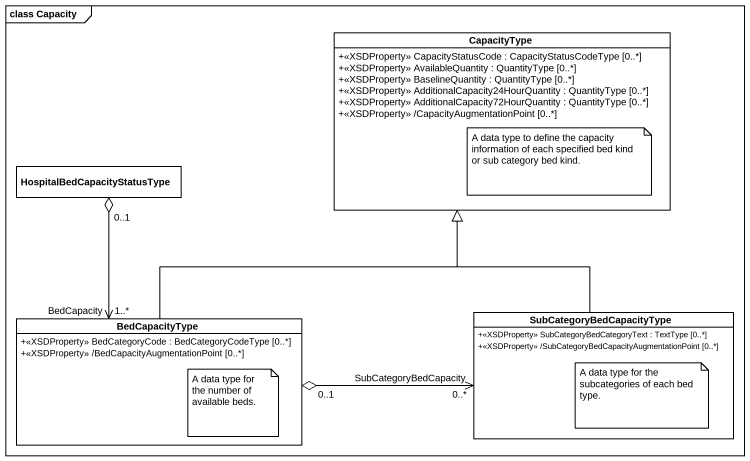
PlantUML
@startuml
mainframe class Capacity
hide circle
hide empty members
skinparam classAttributeIconSize 0
class CapacityType {
  +<<XSDProperty>> CapacityStatusCode : CapacityStatusCodeType [0..*]
  +<<XSDProperty>> AvailableQuantity : QuantityType [0..*]
  +<<XSDProperty>> BaselineQuantity : QuantityType [0..*]
  +<<XSDProperty>> AdditionalCapacity24HourQuantity : QuantityType [0..*]
  +<<XSDProperty>> AdditionalCapacity72HourQuantity : QuantityType [0..*]
  +<<XSDProperty>> /CapacityAugmentationPoint [0..*]
}
class "HospitalBedCapacityStatusType" as HospitalBedCapacityStatusTyp
class SubCategoryBedCapacityType {
  +<<XSDProperty>> SubCategoryBedCategoryText : TextType [0..*]
  +<<XSDProperty>> /SubCategoryBedCapacityAugmentationPoint [0..*]
}
class BedCapacityType {
  +<<XSDProperty>> BedCategoryCode : BedCategoryCodeType [0..*]
  +<<XSDProperty>> /BedCapacityAugmentationPoint [0..*]
}
HospitalBedCapacityStatusTyp "0..1" o--> "BedCapacity\n1..*" BedCapacityType
SubCategoryBedCapacityType -up-|> CapacityType
BedCapacityType -up-|> CapacityType
BedCapacityType "0..1" o-right-> "SubCategoryBedCapacity\n0..*" SubCategoryBedCapacityType
note bottom of CapacityType : A data type to define the capacity information of each specified bed kind or sub category bed kind.
note right of BedCapacityType : A data type for the number of available beds.
note right of SubCategoryBedCapacityType : A data type for the subcategories of each bed type.
@enduml
